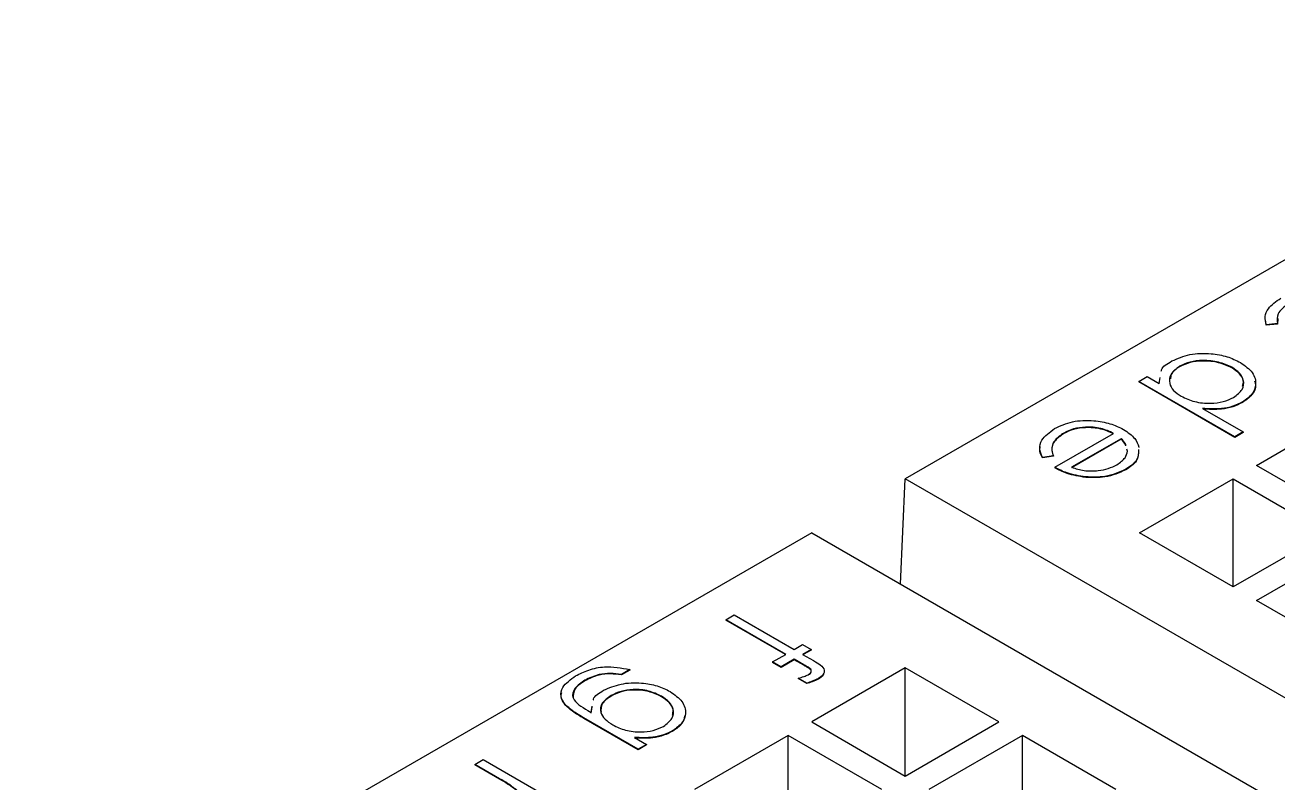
# Model space of a CAD drawing. Header units: millimetres. Extents: x 45 to 155, y 46 to 185.
# Drawn here: x 94.146 to 97.93, y 168.374 to 170.664 of the extents above; entities that cross this region are included whole.
import ezdxf

# ---------------------------------------------------------------- set-up
doc = ezdxf.new("R2010")
doc.units = ezdxf.units.MM

msp = doc.modelspace()

# ---------------------------------------------------------------- linework, layer by layer
at = {"color": 7, "linetype": 'Continuous', "lineweight": 25}
for p, q in [((99.1804, 170.6643), (96.8045, 169.2927)), ((97.8948, 169.7569), (97.8931, 169.7694)), ((97.9286, 169.762), (97.8948, 169.7586)), ((97.9286, 169.7603), (97.8948, 169.7569)), ((97.9297, 169.7773), (97.9286, 169.7603)), ((97.9286, 169.762), (97.9286, 169.7603)), ((97.8948, 169.7586), (97.8948, 169.7569)), ((97.6332, 169.6333), (97.6332, 169.6317)), ((97.7912, 169.63), (97.7912, 169.6283)), ((97.5098, 169.5872), (97.5352, 169.6019)), ((97.7999, 169.4198), (97.5098, 169.5872)), ((97.5098, 169.5872), (97.5098, 169.5856)), ((97.7999, 169.4181), (97.5098, 169.5856)), ((97.5352, 169.6019), (97.571, 169.5812)), ((97.571, 169.5812), (97.5743, 169.5995)), ((97.571, 169.5796), (97.5723, 169.5871)), ((97.7019, 169.5057), (97.8253, 169.4344)), ((97.8229, 169.5251), (97.8229, 169.5235)), ((97.8652, 169.3336), (98.1481, 169.4968)), ((97.256, 169.3277), (97.4337, 169.4302)), ((97.2832, 169.4313), (97.2832, 169.4296)), ((97.8253, 169.4344), (97.7999, 169.4198)), ((97.8253, 169.4328), (97.7999, 169.4181)), ((97.7999, 169.4198), (97.7999, 169.4181)), ((97.8253, 169.4344), (97.8253, 169.4328)), ((97.4566, 169.4141), (97.3068, 169.3277)), ((97.4566, 169.4125), (97.3068, 169.326)), ((97.4566, 169.4141), (97.4566, 169.4125)), ((97.4753, 169.3762), (97.4736, 169.3825)), ((97.51, 169.3889), (97.51, 169.3873)), ((97.2517, 169.3628), (97.2188, 169.3575)), ((97.2517, 169.3612), (97.2188, 169.3559)), ((97.2188, 169.3575), (97.2188, 169.3559)), ((97.2517, 169.3628), (97.2517, 169.3612)), ((97.256, 169.3277), (97.256, 169.326)), ((97.4705, 169.3217), (97.4705, 169.3201)), ((98.1481, 169.1703), (97.8652, 169.3336)), ((96.7905, 168.9743), (96.8045, 169.2927)), ((108.4435, 162.5737), (96.8045, 169.2927)), ((97.3494, 169.2988), (97.3494, 169.2971)), ((97.5117, 169.1295), (97.7945, 169.2927)), ((97.7945, 169.2927), (98.0773, 169.1295)), ((97.7945, 168.9662), (97.7945, 169.2927)), ((96.5217, 169.1295), (94.1458, 167.7579)), ((96.5217, 169.1295), (108.1607, 162.4104)), ((97.7945, 168.9662), (97.5117, 169.1295)), ((98.0773, 169.1295), (97.7945, 168.9662)), ((97.8652, 168.9254), (98.1481, 169.0886)), ((98.1481, 168.7621), (97.8652, 168.9254)), ((96.2624, 168.8671), (96.2878, 168.8818)), ((96.4436, 168.7624), (96.2624, 168.8671)), ((96.2624, 168.8671), (96.2624, 168.8655)), ((96.4422, 168.7616), (96.2624, 168.8655)), ((96.2878, 168.8818), (96.4691, 168.7771)), ((96.4691, 168.7771), (96.4945, 168.7918)), ((96.4945, 168.7918), (96.5199, 168.7771)), ((96.5199, 168.7771), (96.4945, 168.7624)), ((96.5199, 168.7771), (96.5199, 168.7755)), ((96.4039, 168.7394), (96.4436, 168.7624)), ((96.4292, 168.7248), (96.4039, 168.7394)), ((96.4039, 168.7394), (96.4039, 168.7378)), ((96.4292, 168.7231), (96.4039, 168.7378)), ((96.469, 168.7477), (96.4292, 168.7248)), ((96.469, 168.7461), (96.4292, 168.7231)), ((96.4976, 168.7311), (96.469, 168.7477)), ((96.469, 168.7477), (96.469, 168.7461)), ((96.4976, 168.7295), (96.469, 168.7461)), ((96.4945, 168.7624), (96.5275, 168.7434)), ((96.5199, 168.7755), (96.4959, 168.7616)), ((95.9723, 168.7164), (95.947, 168.7017)), ((95.9723, 168.7148), (95.947, 168.7001)), ((95.947, 168.7017), (95.947, 168.7001)), ((95.9723, 168.7164), (95.9723, 168.7148)), ((96.4292, 168.7248), (96.4292, 168.7231)), ((96.4976, 168.7311), (96.4976, 168.7295)), ((96.8045, 168.7213), (96.5217, 168.558)), ((97.0874, 168.558), (96.8045, 168.7213)), ((96.8045, 168.3947), (96.8045, 168.7213)), ((95.8364, 168.684), (95.8364, 168.6823)), ((96.5073, 168.6755), (96.4809, 168.6908)), ((96.4809, 168.6908), (96.4809, 168.6891)), ((96.5073, 168.6739), (96.4809, 168.6891)), ((96.5073, 168.6755), (96.5073, 168.6739)), ((96.542, 168.6894), (96.542, 168.6878)), ((95.9158, 168.6377), (95.9158, 168.6361)), ((96.0681, 168.636), (96.0681, 168.6344)), ((95.7773, 168.611), (95.7773, 168.6093)), ((95.8453, 168.593), (95.856, 168.5868)), ((95.856, 168.5868), (95.8591, 168.6054)), ((95.856, 168.5851), (95.8591, 168.6038)), ((95.9977, 168.4757), (95.8337, 168.5704)), ((95.8337, 168.5704), (95.8337, 168.5687)), ((95.9977, 168.474), (95.8337, 168.5687)), ((96.5217, 168.558), (96.8045, 168.3947)), ((96.8045, 168.3947), (97.0874, 168.558)), ((95.987, 168.5112), (96.0231, 168.4903)), ((96.1023, 168.5318), (96.1023, 168.5302)), ((96.451, 168.5171), (96.1682, 168.3539)), ((96.7338, 168.3539), (96.451, 168.5171)), ((96.451, 168.1906), (96.451, 168.5171)), ((97.1581, 168.5171), (96.8753, 168.3539)), ((97.4409, 168.3539), (97.1581, 168.5171)), ((97.1581, 168.1906), (97.1581, 168.5171)), ((96.0231, 168.4903), (95.9977, 168.4757)), ((96.0231, 168.4887), (95.9977, 168.474)), ((95.9977, 168.4757), (95.9977, 168.474)), ((96.0231, 168.4903), (96.0231, 168.4887)), ((95.5046, 168.4296), (95.5299, 168.4443)), ((95.5299, 168.4443), (95.82, 168.2768)), ((95.5793, 168.3865), (95.5046, 168.4296)), ((95.5046, 168.4296), (95.5046, 168.428)), ((95.5793, 168.3848), (95.5046, 168.428)), ((95.5793, 168.3865), (95.5793, 168.3848))]:
    msp.add_line(p, q, dxfattribs=at)
for points, knots in [([(97.8948, 169.7586), (97.8928, 169.7667), (97.8887, 169.7831), (97.901, 169.8125), (97.9245, 169.829), (97.9388, 169.8391)], [0, 0, 0, 0, 0.280359, 0.56077, 1, 1, 1, 1]), ([(97.963, 169.8237), (97.9494, 169.8134), (97.9251, 169.795), (97.9275, 169.7721), (97.9286, 169.762)], [0, 0, 0, 0, 0.55843, 1, 1, 1, 1]), ([(97.5776, 169.6179), (97.5778, 169.6193), (97.5795, 169.6316), (97.5955, 169.6408), (97.6096, 169.649)], [0, 0, 0, 0, 0.114327, 1, 1, 1, 1]), ([(97.6096, 169.649), (97.627, 169.6566), (97.6617, 169.6719), (97.7243, 169.6729), (97.778, 169.6637), (97.8039, 169.6509), (97.8168, 169.6445)], [0, 0, 0, 0, 0.279134, 0.558941, 0.779354, 1, 1, 1, 1]), ([(97.7912, 169.63), (97.7782, 169.6358), (97.7523, 169.6475), (97.7059, 169.652), (97.6636, 169.6473), (97.6434, 169.638), (97.6332, 169.6333)], [0, 0, 0, 0, 0.2797996, 0.5596481, 0.7799166, 1, 1, 1, 1]), ([(97.7912, 169.6283), (97.7782, 169.6342), (97.7523, 169.6459), (97.7059, 169.6504), (97.6636, 169.6457), (97.6434, 169.6364), (97.6332, 169.6317)], [0, 0, 0, 0, 0.2797996, 0.5596481, 0.7799166, 1, 1, 1, 1]), ([(97.6332, 169.6333), (97.6233, 169.6257), (97.6033, 169.6105), (97.5998, 169.5831), (97.6127, 169.5595), (97.6297, 169.5481), (97.6381, 169.5425)], [0, 0, 0, 0, 0.2794099, 0.5588666, 0.7792671, 1, 1, 1, 1]), ([(97.6332, 169.6317), (97.6223, 169.6242), (97.6065, 169.6133), (97.6058, 169.5995), (97.6056, 169.5952)], [0, 0, 0, 0, 0.690916, 1, 1, 1, 1]), ([(97.7962, 169.539), (97.8062, 169.5466), (97.8262, 169.5618), (97.8284, 169.5893), (97.8159, 169.6128), (97.7994, 169.6242), (97.7912, 169.63)], [0, 0, 0, 0, 0.279284, 0.558726, 0.779399, 1, 1, 1, 1]), ([(97.8231, 169.5725), (97.8246, 169.5781), (97.828, 169.5911), (97.8155, 169.6112), (97.7993, 169.6226), (97.7912, 169.6283)], [0, 0, 0, 0, 0.27576, 0.637939, 1, 1, 1, 1]), ([(97.8168, 169.6445), (97.8304, 169.6347), (97.8577, 169.6152), (97.8658, 169.5799), (97.8553, 169.5479), (97.8337, 169.5327), (97.8229, 169.5251)], [0, 0, 0, 0, 0.279822, 0.559655, 0.779854, 1, 1, 1, 1]), ([(97.8588, 169.5891), (97.8604, 169.5846), (97.8655, 169.5707), (97.8545, 169.5462), (97.8334, 169.531), (97.8229, 169.5235)], [0, 0, 0, 0, 0.1889353, 0.5945174, 1, 1, 1, 1]), ([(97.6381, 169.5425), (97.6509, 169.5364), (97.6765, 169.5241), (97.7234, 169.5198), (97.766, 169.5246), (97.7861, 169.5342), (97.7962, 169.539)], [0, 0, 0, 0, 0.280088, 0.559724, 0.779822, 1, 1, 1, 1]), ([(97.8229, 169.5251), (97.8136, 169.5205), (97.795, 169.5112), (97.7528, 169.5025), (97.7212, 169.5044), (97.7019, 169.5057)], [0, 0, 0, 0, 0.280417, 0.56071, 1, 1, 1, 1]), ([(97.8229, 169.5235), (97.8136, 169.5189), (97.795, 169.5096), (97.7528, 169.5008), (97.7212, 169.5028), (97.7019, 169.504)], [0, 0, 0, 0, 0.280417, 0.56071, 1, 1, 1, 1]), ([(97.2555, 169.4446), (97.2725, 169.4527), (97.3066, 169.469), (97.3701, 169.4704), (97.4244, 169.4612), (97.4508, 169.4485), (97.4639, 169.4421)], [0, 0, 0, 0, 0.279748, 0.558726, 0.779385, 1, 1, 1, 1]), ([(97.2188, 169.3575), (97.2151, 169.3661), (97.2077, 169.3833), (97.2154, 169.4156), (97.2403, 169.4336), (97.2555, 169.4446)], [0, 0, 0, 0, 0.2809975, 0.561504, 1, 1, 1, 1]), ([(97.2832, 169.4313), (97.2739, 169.4247), (97.2586, 169.414), (97.2475, 169.3954), (97.2464, 169.3789), (97.2499, 169.3682), (97.2517, 169.3628)], [0, 0, 0, 0, 0.339436, 0.559612, 0.779464, 1, 1, 1, 1]), ([(97.2832, 169.4296), (97.2739, 169.4231), (97.2586, 169.4123), (97.2475, 169.3938), (97.2464, 169.3773), (97.2499, 169.3666), (97.2517, 169.3612)], [0, 0, 0, 0, 0.339436, 0.559612, 0.779464, 1, 1, 1, 1]), ([(97.4337, 169.4302), (97.4213, 169.4359), (97.3966, 169.4473), (97.3517, 169.4506), (97.3116, 169.4452), (97.2927, 169.4359), (97.2832, 169.4313)], [0, 0, 0, 0, 0.2800469, 0.5595311, 0.7796178, 1, 1, 1, 1]), ([(97.4337, 169.4286), (97.4213, 169.4343), (97.3966, 169.4457), (97.3517, 169.449), (97.3116, 169.4435), (97.2927, 169.4343), (97.2832, 169.4296)], [0, 0, 0, 0, 0.2800469, 0.5595311, 0.7796178, 1, 1, 1, 1]), ([(97.4639, 169.4421), (97.4767, 169.4333), (97.4996, 169.4177), (97.5068, 169.3977), (97.51, 169.3889)], [0, 0, 0, 0, 0.559454, 1, 1, 1, 1]), ([(97.2188, 169.3559), (97.2143, 169.3645), (97.2082, 169.3762), (97.2119, 169.388), (97.2129, 169.391)], [0, 0, 0, 0, 0.7429485, 1, 1, 1, 1]), ([(97.4709, 169.3922), (97.4704, 169.3942), (97.4687, 169.4021), (97.4618, 169.409), (97.4566, 169.4141)], [0, 0, 0, 0, 0.253909, 1, 1, 1, 1]), ([(97.4705, 169.3921), (97.4701, 169.3936), (97.4684, 169.4009), (97.4618, 169.4074), (97.4566, 169.4125)], [0, 0, 0, 0, 0.202212, 1, 1, 1, 1]), ([(97.5086, 169.3819), (97.5086, 169.3702), (97.5088, 169.3474), (97.4831, 169.3301), (97.4705, 169.3217)], [0, 0, 0, 0, 0.511023, 1, 1, 1, 1]), ([(97.4439, 169.3356), (97.4534, 169.3423), (97.4705, 169.3542), (97.4739, 169.3694), (97.4753, 169.3762)], [0, 0, 0, 0, 0.559311, 1, 1, 1, 1]), ([(97.5086, 169.3802), (97.5086, 169.3686), (97.5088, 169.3458), (97.4831, 169.3285), (97.4705, 169.3201)], [0, 0, 0, 0, 0.511023, 1, 1, 1, 1]), ([(97.3494, 169.2988), (97.3298, 169.3019), (97.2947, 169.3074), (97.2679, 169.3215), (97.256, 169.3277)], [0, 0, 0, 0, 0.558938, 1, 1, 1, 1]), ([(97.3494, 169.2971), (97.3298, 169.3002), (97.2947, 169.3058), (97.2679, 169.3198), (97.256, 169.326)], [0, 0, 0, 0, 0.558938, 1, 1, 1, 1]), ([(97.3068, 169.3277), (97.3192, 169.3238), (97.344, 169.316), (97.3843, 169.3163), (97.4186, 169.3233), (97.4355, 169.3315), (97.4439, 169.3356)], [0, 0, 0, 0, 0.280272, 0.559329, 0.779689, 1, 1, 1, 1]), ([(97.4705, 169.3217), (97.4504, 169.3126), (97.4144, 169.2964), (97.3693, 169.2981), (97.3494, 169.2988)], [0, 0, 0, 0, 0.55871, 1, 1, 1, 1]), ([(97.4705, 169.3201), (97.4504, 169.311), (97.4144, 169.2948), (97.3693, 169.2964), (97.3494, 169.2971)], [0, 0, 0, 0, 0.55871, 1, 1, 1, 1]), ([(96.5275, 168.7434), (96.5347, 168.7392), (96.5489, 168.731), (96.5623, 168.7157), (96.5576, 168.7001), (96.5472, 168.693), (96.542, 168.6894)], [0, 0, 0, 0, 0.281764, 0.559908, 0.77958, 1, 1, 1, 1]), ([(95.8088, 168.6974), (95.8214, 168.7037), (95.8465, 168.7164), (95.9048, 168.7289), (95.9468, 168.7211), (95.9723, 168.7164)], [0, 0, 0, 0, 0.281254, 0.561978, 1, 1, 1, 1]), ([(95.947, 168.7017), (95.9359, 168.7032), (95.9137, 168.7061), (95.8726, 168.7018), (95.8501, 168.6907), (95.8364, 168.684)], [0, 0, 0, 0, 0.280642, 0.560644, 1, 1, 1, 1]), ([(95.947, 168.7001), (95.9359, 168.7016), (95.9137, 168.7045), (95.8726, 168.7002), (95.8501, 168.6891), (95.8364, 168.6823)], [0, 0, 0, 0, 0.280642, 0.560644, 1, 1, 1, 1]), ([(96.4809, 168.6908), (96.487, 168.6921), (96.498, 168.6946), (96.507, 168.6989), (96.511, 168.7008)], [0, 0, 0, 0, 0.560304, 1, 1, 1, 1]), ([(96.511, 168.7008), (96.5144, 168.7032), (96.5195, 168.7068), (96.5211, 168.713), (96.5184, 168.7195), (96.5081, 168.7248), (96.5008, 168.7292), (96.4976, 168.7311)], [0, 0, 0, 0, 0.248736, 0.37396, 0.49841, 0.779063, 1, 1, 1, 1]), ([(96.511, 168.6992), (96.5144, 168.7016), (96.5195, 168.7052), (96.5211, 168.7114), (96.5184, 168.7179), (96.5081, 168.7232), (96.5008, 168.7276), (96.4976, 168.7295)], [0, 0, 0, 0, 0.248736, 0.37396, 0.49841, 0.779063, 1, 1, 1, 1]), ([(96.5577, 168.706), (96.5573, 168.7036), (96.5562, 168.6966), (96.5477, 168.6913), (96.542, 168.6878)], [0, 0, 0, 0, 0.338376, 1, 1, 1, 1]), ([(95.7773, 168.611), (95.7718, 168.6193), (95.7609, 168.6359), (95.7685, 168.6686), (95.7935, 168.6864), (95.8088, 168.6974)], [0, 0, 0, 0, 0.280507, 0.56077, 1, 1, 1, 1]), ([(95.8364, 168.684), (95.8254, 168.6765), (95.8033, 168.6614), (95.7955, 168.6322), (95.8175, 168.6095), (95.836, 168.5985), (95.8453, 168.593)], [0, 0, 0, 0, 0.280384, 0.559025, 0.778581, 1, 1, 1, 1]), ([(95.8364, 168.6823), (95.8248, 168.6747), (95.8018, 168.6597), (95.8015, 168.6396), (95.8013, 168.6297)], [0, 0, 0, 0, 0.50482, 1, 1, 1, 1]), ([(95.8927, 168.6537), (95.9096, 168.661), (95.9435, 168.6756), (96.0043, 168.678), (96.0566, 168.6686), (96.0819, 168.6563), (96.0945, 168.6501)], [0, 0, 0, 0, 0.279291, 0.558854, 0.779349, 1, 1, 1, 1]), ([(96.542, 168.6894), (96.536, 168.6864), (96.5253, 168.6811), (96.5128, 168.6772), (96.5073, 168.6755)], [0, 0, 0, 0, 0.559684, 1, 1, 1, 1]), ([(96.542, 168.6878), (96.536, 168.6848), (96.5253, 168.6795), (96.5128, 168.6756), (96.5073, 168.6739)], [0, 0, 0, 0, 0.559684, 1, 1, 1, 1]), ([(95.7773, 168.6093), (95.771, 168.6177), (95.7619, 168.6299), (95.766, 168.6428), (95.7673, 168.6468)], [0, 0, 0, 0, 0.68424, 1, 1, 1, 1]), ([(95.8621, 168.6236), (95.8622, 168.6247), (95.8637, 168.6365), (95.8789, 168.6455), (95.8927, 168.6537)], [0, 0, 0, 0, 0.096011, 1, 1, 1, 1]), ([(95.9158, 168.6377), (95.9055, 168.6304), (95.8848, 168.6159), (95.8817, 168.5887), (95.8956, 168.5658), (95.9125, 168.5548), (95.9209, 168.5493)], [0, 0, 0, 0, 0.279731, 0.558765, 0.779141, 1, 1, 1, 1]), ([(95.9158, 168.6361), (95.9051, 168.6288), (95.8844, 168.6146), (95.8851, 168.5961), (95.8854, 168.5872)], [0, 0, 0, 0, 0.51665, 1, 1, 1, 1]), ([(96.0681, 168.636), (96.0557, 168.6419), (96.031, 168.6538), (95.9853, 168.6578), (95.9446, 168.6519), (95.9254, 168.6425), (95.9158, 168.6377)], [0, 0, 0, 0, 0.280087, 0.559492, 0.779516, 1, 1, 1, 1]), ([(96.0681, 168.6344), (96.0557, 168.6403), (96.031, 168.6521), (95.9853, 168.6562), (95.9446, 168.6503), (95.9254, 168.6408), (95.9158, 168.6361)], [0, 0, 0, 0, 0.280087, 0.559492, 0.779516, 1, 1, 1, 1]), ([(96.074, 168.5448), (96.084, 168.5525), (96.104, 168.5678), (96.1062, 168.5953), (96.0931, 168.6188), (96.0764, 168.6303), (96.0681, 168.636)], [0, 0, 0, 0, 0.279272, 0.558747, 0.779357, 1, 1, 1, 1]), ([(96.1009, 168.5784), (96.1024, 168.5841), (96.1058, 168.5972), (96.0927, 168.6172), (96.0763, 168.6287), (96.0681, 168.6344)], [0, 0, 0, 0, 0.276182, 0.638064, 1, 1, 1, 1]), ([(96.0945, 168.6501), (96.1078, 168.6404), (96.1345, 168.6211), (96.1442, 168.5863), (96.1334, 168.5547), (96.1126, 168.5394), (96.1023, 168.5318)], [0, 0, 0, 0, 0.279931, 0.559607, 0.779956, 1, 1, 1, 1]), ([(95.8337, 168.5704), (95.8217, 168.5773), (95.8004, 168.5897), (95.7843, 168.6045), (95.7773, 168.611)], [0, 0, 0, 0, 0.560406, 1, 1, 1, 1]), ([(95.8337, 168.5687), (95.8217, 168.5757), (95.8004, 168.588), (95.7843, 168.6028), (95.7773, 168.6093)], [0, 0, 0, 0, 0.560406, 1, 1, 1, 1]), ([(95.9209, 168.5493), (95.9332, 168.5433), (95.9579, 168.5314), (96.0031, 168.5263), (96.0444, 168.5312), (96.0642, 168.5403), (96.074, 168.5448)], [0, 0, 0, 0, 0.2802103, 0.5596211, 0.7799159, 1, 1, 1, 1]), ([(96.1384, 168.5762), (96.1365, 168.5686), (96.1323, 168.5513), (96.113, 168.5378), (96.1023, 168.5302)], [0, 0, 0, 0, 0.441648, 1, 1, 1, 1]), ([(96.1023, 168.5318), (96.0934, 168.5274), (96.0756, 168.5185), (96.0359, 168.5092), (96.0055, 168.5104), (95.987, 168.5112)], [0, 0, 0, 0, 0.280335, 0.560435, 1, 1, 1, 1]), ([(96.1023, 168.5302), (96.0934, 168.5258), (96.0756, 168.5169), (96.0359, 168.5076), (96.0055, 168.5088), (95.987, 168.5095)], [0, 0, 0, 0, 0.280335, 0.560435, 1, 1, 1, 1]), ([(95.6313, 168.3524), (95.6222, 168.3591), (95.606, 168.371), (95.5875, 168.3817), (95.5793, 168.3865)], [0, 0, 0, 0, 0.559706, 1, 1, 1, 1]), ([(95.6313, 168.3508), (95.6222, 168.3575), (95.606, 168.3694), (95.5875, 168.3801), (95.5793, 168.3848)], [0, 0, 0, 0, 0.559706, 1, 1, 1, 1])]:
    msp.add_open_spline(points, degree=3, knots=knots, dxfattribs=at)

doc.saveas('drawing.dxf')
